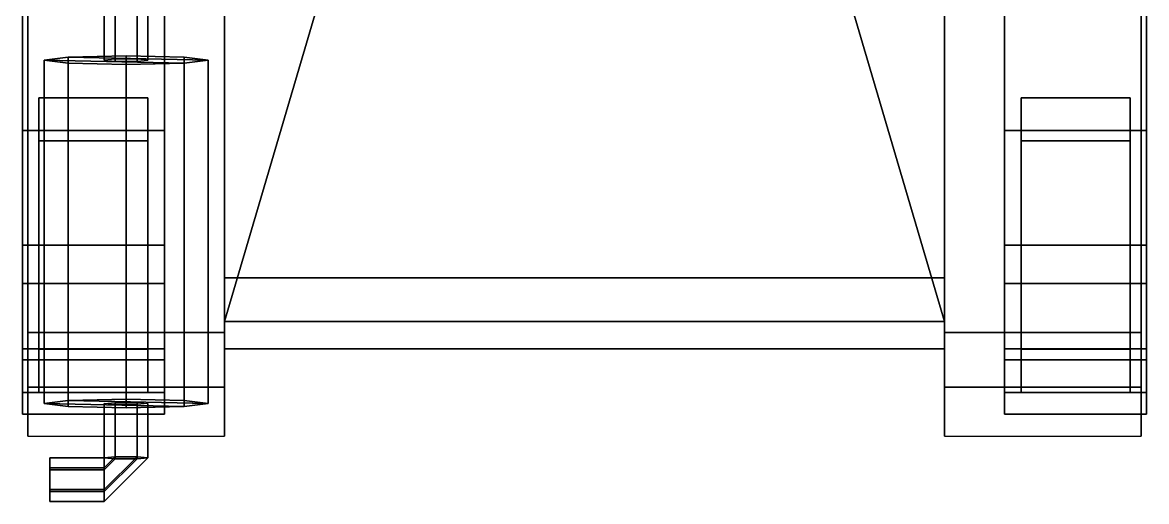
# Model space of a CAD drawing. Header units: millimetres. Extents: x -1 to 3, y -2.2 to 12.
# Drawn here: x -1.03 to 1.03, y -2.24 to -1.362 of the extents above; entities that cross this region are included whole.
import ezdxf

# ---------------------------------------------------------------- set-up
doc = ezdxf.new("R2010")
doc.units = ezdxf.units.MM
for name, color, linetype in [('mudguards', 6, 'Continuous'), ('tracks', 3, 'Continuous'), ('wheels', 2, 'Continuous')]:
    doc.layers.add(name, color=color, linetype=linetype)

msp = doc.modelspace()

# ---------------------------------------------------------------- linework, layer by layer
for points in [[(-0.66, 1.88, 0.55), (-0.66, -1.96, 0.47), (-0.66, -1.96, 0.88), (-0.66, 1.9, 0.88)], [(-0.66, 1.9, 0.88), (-0.66, -1.96, 0.88), (-0.66, -0.46, 1.0593), (-0.66, 0.74, 1.15)], [(0.66, -1.96, 0.88), (0.66, -1.96, 0.47), (0.66, 1.88, 0.55), (0.66, 1.9, 0.88)], [(0.66, -0.46, 1.0593), (0.66, -1.96, 0.88), (0.66, 1.9, 0.88), (0.66, 0.8, 1.15)], [(-0.66, 1.42, 0.36), (-0.66, -1.83, 0.36), (-0.66, -1.96, 0.47), (-0.66, 1.88, 0.55)], [(0.66, -1.96, 0.47), (0.66, -1.83, 0.36), (0.66, 1.42, 0.36), (0.66, 1.88, 0.55)], [(0.66, 1.42, 0.36), (0.66, -1.83, 0.36), (-0.66, -1.83, 0.36), (-0.66, 1.42, 0.36)], [(-0.66, -0.46, 1.0593), (-0.66, -1.91, 1.05), (-0.48, -1.3, 1.37), (-0.48, -0.35, 1.49)], [(0.48, -1.3, 1.37), (0.66, -1.91, 1.05), (0.66, -0.46, 1.0593), (0.48, -0.35, 1.49)], [(-0.66, -0.46, 1.0593), (-0.66, -1.96, 0.88), (-0.66, -1.91, 1.05), (-0.66, -0.46, 1.0593)], [(0.66, -1.91, 1.05), (0.66, -1.96, 0.88), (0.66, -0.46, 1.0593)], [(-0.86, -1.14, 1.1546), (-0.88, -1.14, 1.12), (-0.88, -1.4309, 1.153), (-0.86, -1.4327, 1.1876)], [(-0.88, -1.14, 1.12), (-0.86, -1.14, 1.0854), (-0.86, -1.4291, 1.1184), (-0.88, -1.4309, 1.153)], [(-0.86, -1.14, 1.0854), (-0.82, -1.14, 1.0854), (-0.82, -1.4291, 1.1184), (-0.86, -1.4291, 1.1184)], [(-0.82, -1.14, 1.1546), (-0.86, -1.14, 1.1546), (-0.86, -1.4327, 1.1876), (-0.82, -1.4327, 1.1876)], [(-0.8, -1.14, 1.12), (-0.82, -1.14, 1.1546), (-0.82, -1.4327, 1.1876), (-0.8, -1.4309, 1.153)], [(-0.82, -1.14, 1.0854), (-0.8, -1.14, 1.12), (-0.8, -1.4309, 1.153), (-0.82, -1.4291, 1.1184)], [(-0.48, -1.3, 1.37), (-0.66, -1.91, 1.05), (0.66, -1.91, 1.05), (0.48, -1.3, 1.37)], [(-0.99, -1.4309, 1.153), (-0.9461, -1.4253, 1.0471), (-0.9461, -2.0544, 1.0141), (-0.99, -2.06, 1.12)], [(-0.69, -1.4309, 1.153), (-0.9461, -1.4253, 1.0471), (-0.99, -1.4309, 1.153), (-0.7339, -1.4364, 1.2589)], [(-0.9461, -1.4364, 1.2589), (-0.99, -1.4309, 1.153), (-0.99, -2.06, 1.12), (-0.9461, -2.0656, 1.2259)], [(-0.7339, -1.4364, 1.2589), (-0.99, -1.4309, 1.153), (-0.9461, -1.4364, 1.2589), (-0.84, -1.4387, 1.3028)], [(-0.9461, -1.4253, 1.0471), (-0.84, -1.423, 1.0032), (-0.84, -2.0521, 0.9702), (-0.9461, -2.0544, 1.0141)], [(-0.7339, -1.4253, 1.0471), (-0.84, -1.423, 1.0032), (-0.9461, -1.4253, 1.0471), (-0.69, -1.4309, 1.153)], [(-0.84, -1.4387, 1.3028), (-0.9461, -1.4364, 1.2589), (-0.9461, -2.0656, 1.2259), (-0.84, -2.0679, 1.2698)], [(-0.84, -1.423, 1.0032), (-0.7339, -1.4253, 1.0471), (-0.7339, -2.0544, 1.0141), (-0.84, -2.0521, 0.9702)], [(-0.7339, -1.4364, 1.2589), (-0.84, -1.4387, 1.3028), (-0.84, -2.0679, 1.2698), (-0.7339, -2.0656, 1.2259)], [(-0.7339, -1.4253, 1.0471), (-0.69, -1.4309, 1.153), (-0.69, -2.06, 1.12), (-0.7339, -2.0544, 1.0141)], [(-0.69, -1.4309, 1.153), (-0.7339, -1.4364, 1.2589), (-0.7339, -2.0656, 1.2259), (-0.69, -2.06, 1.12)], [(-0.66, -1.96, 0.47), (-0.66, -1.83, 0.36), (0.66, -1.83, 0.36), (0.66, -1.96, 0.47)], [(-0.66, -1.91, 1.05), (-0.66, -1.96, 0.88), (0.66, -1.96, 0.88), (0.66, -1.91, 1.05)], [(-0.66, -1.96, 0.88), (-0.66, -1.96, 0.47), (0.66, -1.96, 0.47), (0.66, -1.96, 0.88)], [(-0.7339, -2.0656, 1.2259), (-0.99, -2.06, 1.12), (-0.9461, -2.0544, 1.0141), (-0.69, -2.06, 1.12)], [(-0.84, -2.0679, 1.2698), (-0.9461, -2.0656, 1.2259), (-0.99, -2.06, 1.12), (-0.7339, -2.0656, 1.2259)], [(-0.69, -2.06, 1.12), (-0.9461, -2.0544, 1.0141), (-0.84, -2.0521, 0.9702), (-0.7339, -2.0544, 1.0141)], [(-0.88, -2.06, 1.12), (-0.86, -2.0582, 1.0854), (-0.86, -2.158, 1.0802), (-0.88, -2.1599, 1.1148)], [(-0.86, -2.0618, 1.1546), (-0.88, -2.06, 1.12), (-0.88, -2.1599, 1.1148), (-0.86, -2.1617, 1.1494)], [(-0.86, -2.0582, 1.0854), (-0.82, -2.0582, 1.0854), (-0.82, -2.158, 1.0802), (-0.86, -2.158, 1.0802)], [(-0.82, -2.0582, 1.0854), (-0.8, -2.06, 1.12), (-0.8, -2.1599, 1.1148), (-0.82, -2.158, 1.0802)], [(-0.8, -2.06, 1.12), (-0.82, -2.0618, 1.1546), (-0.82, -2.1617, 1.1494), (-0.8, -2.1599, 1.1148)], [(-0.82, -2.0618, 1.1546), (-0.86, -2.0618, 1.1546), (-0.86, -2.1617, 1.1494), (-0.82, -2.1617, 1.1494)], [(-0.88, -2.1816, 1.1483), (-0.88, -2.1599, 1.1148), (-0.98, -2.1599, 1.1148), (-0.98, -2.1816, 1.1483)], [(-0.88, -2.1599, 1.1148), (-0.88, -2.178, 1.0791), (-0.98, -2.178, 1.0791), (-0.98, -2.1599, 1.1148)], [(-0.86, -2.158, 1.0802), (-0.88, -2.178, 1.0791), (-0.88, -2.178, 1.0791), (-0.88, -2.1599, 1.1148)], [(-0.82, -2.158, 1.0802), (-0.8, -2.1599, 1.1148), (-0.88, -2.2398, 1.1106), (-0.88, -2.218, 1.077)], [(-0.86, -2.158, 1.0802), (-0.82, -2.158, 1.0802), (-0.88, -2.218, 1.077), (-0.88, -2.178, 1.0791)], [(-0.86, -2.1617, 1.1494), (-0.88, -2.1599, 1.1148), (-0.88, -2.1599, 1.1148), (-0.88, -2.1816, 1.1483)], [(-0.8, -2.1599, 1.1148), (-0.82, -2.1617, 1.1494), (-0.88, -2.2216, 1.1462), (-0.88, -2.2398, 1.1106)], [(-0.82, -2.1617, 1.1494), (-0.86, -2.1617, 1.1494), (-0.88, -2.1816, 1.1483), (-0.88, -2.2216, 1.1462)], [(-0.88, -2.178, 1.0791), (-0.88, -2.218, 1.077), (-0.98, -2.218, 1.077), (-0.98, -2.178, 1.0791)], [(-0.88, -2.2216, 1.1462), (-0.88, -2.1816, 1.1483), (-0.98, -2.1816, 1.1483), (-0.98, -2.2216, 1.1462)], [(-0.88, -2.218, 1.077), (-0.88, -2.2398, 1.1106), (-0.98, -2.2398, 1.1106), (-0.98, -2.218, 1.077)], [(-0.88, -2.2398, 1.1106), (-0.88, -2.2216, 1.1462), (-0.98, -2.2216, 1.1462), (-0.98, -2.2398, 1.1106)]]:
    msp.add_3dface(points)
at = {"layer": 'mudguards'}
for points in [[(0.66, -0.48, 1.06), (0.66, -1.93, 0.97), (1.02, -1.93, 0.97), (1.02, -0.48, 1.06)], [(1.02, -0.48, 1.06), (1.02, -1.93, 0.97), (1.02, -1.93, 0.93), (1.02, -0.48, 1.02)], [(-1.02, -1.25, 1.01), (-1.02, -1.93, 0.97), (-0.66, -1.93, 0.97), (-0.66, -1.25, 1.01)], [(-1.02, -1.25, 0.97), (-1.02, -1.93, 0.93), (-1.02, -1.93, 0.97), (-1.02, -1.25, 1.01)], [(-1.02, -1.93, 0.97), (-1.02, -2.03, 0.94), (-0.66, -2.03, 0.94), (-0.66, -1.93, 0.97)], [(-1.02, -1.93, 0.93), (-1.02, -2.02, 0.91), (-1.02, -2.03, 0.94), (-1.02, -1.93, 0.97)], [(-0.66, -1.9339, 0.9688), (-0.66, -2.03, 0.94), (-0.66, -1.96, 0.88)], [(0.66, -1.93, 0.97), (0.66, -2.03, 0.94), (1.02, -2.03, 0.94), (1.02, -1.93, 0.97)], [(0.66, -1.96, 0.88), (0.66, -1.96, 0.88), (0.66, -2.03, 0.94), (0.66, -1.9339, 0.9688)], [(1.02, -1.93, 0.97), (1.02, -2.03, 0.94), (1.02, -2.02, 0.91), (1.02, -1.93, 0.93)], [(-0.66, -2.03, 0.94), (-0.66, -2.12, 0.91), (-0.66, -1.96, 0.675), (-0.66, -1.96, 0.88)], [(0.66, -1.96, 0.88), (0.66, -1.96, 0.675), (0.66, -2.12, 0.91), (0.66, -2.03, 0.94)], [(-1.02, -2.02, 0.91), (-1.02, -2.1, 0.88), (-1.02, -2.12, 0.91), (-1.02, -2.03, 0.94)], [(-1.02, -2.03, 0.94), (-1.02, -2.12, 0.91), (-0.66, -2.12, 0.91), (-0.66, -2.03, 0.94)], [(0.66, -2.03, 0.94), (0.66, -2.12, 0.91), (1.02, -2.12, 0.91), (1.02, -2.03, 0.94)], [(1.02, -2.03, 0.94), (1.02, -2.12, 0.91), (1.02, -2.1, 0.88), (1.02, -2.02, 0.91)]]:
    msp.add_3dface(points, dxfattribs=at)
at = {"layer": 'tracks'}
for points in [[(-1.03, -1.14, 0.03), (-1.03, -1.84, 0.27), (-0.77, -1.84, 0.27), (-0.77, -1.14, 0.03)], [(-1.03, -1.14), (-1.03, -1.84, 0.23), (-1.03, -1.84, 0.27), (-1.03, -1.14, 0.03)], [(-0.77, -1.14), (-0.77, -1.84, 0.23), (-1.03, -1.84, 0.23), (-1.03, -1.14)], [(-1.03, -1.56, 0.82), (-1.03, -1.14, 0.82), (-1.03, -1.14, 0.78), (-1.03, -1.56, 0.78)], [(-1.03, -1.56, 0.78), (-1.03, -1.14, 0.78), (-0.77, -1.14, 0.78), (-0.77, -1.56, 0.78)], [(-0.77, -1.56, 0.82), (-0.77, -1.14, 0.82), (-1.03, -1.14, 0.82), (-1.03, -1.56, 0.82)], [(-0.77, -1.84, 0.27), (-0.77, -1.84, 0.23), (-0.77, -1.14), (-0.77, -1.14, 0.03)], [(-0.77, -1.14, 0.78), (-0.77, -1.14, 0.82), (-0.77, -1.56, 0.82), (-0.77, -1.56, 0.78)], [(0.77, -1.56, 0.78), (0.77, -1.14, 0.78), (1.03, -1.14, 0.78), (1.03, -1.56, 0.78)], [(0.77, -1.56, 0.82), (0.77, -1.14, 0.82), (0.77, -1.14, 0.78), (0.77, -1.56, 0.78)], [(1.03, -1.56, 0.82), (1.03, -1.14, 0.82), (0.77, -1.14, 0.82), (0.77, -1.56, 0.82)], [(1.03, -1.14), (1.03, -1.84, 0.23), (0.77, -1.84, 0.23), (0.77, -1.14)], [(0.77, -1.14), (0.77, -1.84, 0.23), (0.77, -1.84, 0.27), (0.77, -1.14, 0.03)], [(0.77, -1.14, 0.03), (0.77, -1.84, 0.27), (1.03, -1.84, 0.27), (1.03, -1.14, 0.03)], [(1.03, -1.14, 0.78), (1.03, -1.14, 0.82), (1.03, -1.56, 0.82), (1.03, -1.56, 0.78)], [(1.03, -1.84, 0.27), (1.03, -1.84, 0.23), (1.03, -1.14), (1.03, -1.14, 0.03)], [(-1.03, -1.77, 0.85), (-1.03, -1.56, 0.82), (-1.03, -1.56, 0.78), (-1.03, -1.77, 0.81)], [(-1.03, -1.77, 0.81), (-1.03, -1.56, 0.78), (-0.77, -1.56, 0.78), (-0.77, -1.77, 0.81)], [(-0.77, -1.77, 0.85), (-0.77, -1.56, 0.82), (-1.03, -1.56, 0.82), (-1.03, -1.77, 0.85)], [(-0.77, -1.56, 0.78), (-0.77, -1.56, 0.82), (-0.77, -1.77, 0.85), (-0.77, -1.77, 0.81)], [(0.77, -1.77, 0.85), (0.77, -1.56, 0.82), (0.77, -1.56, 0.78), (0.77, -1.77, 0.81)], [(0.77, -1.77, 0.81), (0.77, -1.56, 0.78), (1.03, -1.56, 0.78), (1.03, -1.77, 0.81)], [(1.03, -1.77, 0.85), (1.03, -1.56, 0.82), (0.77, -1.56, 0.82), (0.77, -1.77, 0.85)], [(1.03, -1.56, 0.78), (1.03, -1.56, 0.82), (1.03, -1.77, 0.85), (1.03, -1.77, 0.81)], [(-1.03, -1.98, 0.76), (-1.03, -1.77, 0.85), (-1.03, -1.77, 0.81), (-1.03, -1.96, 0.73)], [(-0.77, -1.98, 0.76), (-0.77, -1.77, 0.85), (-1.03, -1.77, 0.85), (-1.03, -1.98, 0.76)], [(-1.03, -1.96, 0.73), (-1.03, -1.77, 0.81), (-0.77, -1.77, 0.81), (-0.77, -1.96, 0.73)], [(-0.77, -1.77, 0.81), (-0.77, -1.77, 0.85), (-0.77, -1.98, 0.76), (-0.77, -1.96, 0.73)], [(0.77, -1.98, 0.76), (0.77, -1.77, 0.85), (0.77, -1.77, 0.81), (0.77, -1.96, 0.73)], [(1.03, -1.98, 0.76), (1.03, -1.77, 0.85), (0.77, -1.77, 0.85), (0.77, -1.98, 0.76)], [(0.77, -1.96, 0.73), (0.77, -1.77, 0.81), (1.03, -1.77, 0.81), (1.03, -1.96, 0.73)], [(1.03, -1.77, 0.81), (1.03, -1.77, 0.85), (1.03, -1.98, 0.76), (1.03, -1.96, 0.73)], [(-0.77, -1.84, 0.23), (-0.77, -1.98, 0.32), (-1.03, -1.98, 0.32), (-1.03, -1.84, 0.23)], [(-1.03, -1.84, 0.23), (-1.03, -1.98, 0.32), (-1.03, -1.96, 0.35), (-1.03, -1.84, 0.27)], [(-1.03, -1.84, 0.27), (-1.03, -1.96, 0.35), (-0.77, -1.96, 0.35), (-0.77, -1.84, 0.27)], [(-0.77, -1.96, 0.35), (-0.77, -1.98, 0.32), (-0.77, -1.84, 0.23), (-0.77, -1.84, 0.27)], [(0.77, -1.84, 0.23), (0.77, -1.98, 0.32), (0.77, -1.96, 0.35), (0.77, -1.84, 0.27)], [(1.03, -1.84, 0.23), (1.03, -1.98, 0.32), (0.77, -1.98, 0.32), (0.77, -1.84, 0.23)], [(0.77, -1.84, 0.27), (0.77, -1.96, 0.35), (1.03, -1.96, 0.35), (1.03, -1.84, 0.27)], [(1.03, -1.96, 0.35), (1.03, -1.98, 0.32), (1.03, -1.84, 0.23), (1.03, -1.84, 0.27)], [(-1.03, -1.98, 0.32), (-1.03, -2.08, 0.54), (-1.03, -2.04, 0.54), (-1.03, -1.96, 0.35)], [(-1.03, -1.96, 0.35), (-1.03, -2.04, 0.54), (-0.77, -2.04, 0.54), (-0.77, -1.96, 0.35)], [(-1.03, -2.08, 0.54), (-1.03, -1.98, 0.76), (-1.03, -1.96, 0.73), (-1.03, -2.04, 0.54)], [(-1.03, -2.04, 0.54), (-1.03, -1.96, 0.73), (-0.77, -1.96, 0.73), (-0.77, -2.04, 0.54)], [(-0.77, -2.04, 0.54), (-0.77, -2.08, 0.54), (-0.77, -1.98, 0.32), (-0.77, -1.96, 0.35)], [(-0.77, -1.96, 0.73), (-0.77, -1.98, 0.76), (-0.77, -2.08, 0.54), (-0.77, -2.04, 0.54)], [(0.77, -2.08, 0.54), (0.77, -1.98, 0.76), (0.77, -1.96, 0.73), (0.77, -2.04, 0.54)], [(0.77, -2.04, 0.54), (0.77, -1.96, 0.73), (1.03, -1.96, 0.73), (1.03, -2.04, 0.54)], [(0.77, -1.98, 0.32), (0.77, -2.08, 0.54), (0.77, -2.04, 0.54), (0.77, -1.96, 0.35)], [(0.77, -1.96, 0.35), (0.77, -2.04, 0.54), (1.03, -2.04, 0.54), (1.03, -1.96, 0.35)], [(1.03, -1.96, 0.73), (1.03, -1.98, 0.76), (1.03, -2.08, 0.54), (1.03, -2.04, 0.54)], [(1.03, -2.04, 0.54), (1.03, -2.08, 0.54), (1.03, -1.98, 0.32), (1.03, -1.96, 0.35)], [(-0.77, -1.98, 0.32), (-0.77, -2.08, 0.54), (-1.03, -2.08, 0.54), (-1.03, -1.98, 0.32)], [(-0.77, -2.08, 0.54), (-0.77, -1.98, 0.76), (-1.03, -1.98, 0.76), (-1.03, -2.08, 0.54)], [(1.03, -2.08, 0.54), (1.03, -1.98, 0.76), (0.77, -1.98, 0.76), (0.77, -2.08, 0.54)], [(1.03, -1.98, 0.32), (1.03, -2.08, 0.54), (0.77, -2.08, 0.54), (0.77, -1.98, 0.32)]]:
    msp.add_3dface(points, dxfattribs=at)
at = {"layer": 'wheels'}
for points in [[(-0.8, -1.5791, 0.7309), (-0.8, -1.5, 0.54), (-1, -1.5, 0.54), (-1, -1.5791, 0.7309)], [(-0.8, -1.5, 0.54), (-0.8, -1.5791, 0.3491), (-1, -1.5791, 0.3491), (-1, -1.5, 0.54)], [(-1, -1.77, 0.81), (-1, -1.5791, 0.7309), (-1, -1.5, 0.54), (-1, -1.9609, 0.7309)], [(-1, -1.9609, 0.7309), (-1, -1.5, 0.54), (-1, -1.5791, 0.3491), (-1, -2.04, 0.54)], [(-0.8, -1.5, 0.54), (-0.8, -1.9609, 0.3491), (-0.8, -1.77, 0.27), (-0.8, -1.5791, 0.3491)], [(-0.8, -1.5791, 0.7309), (-0.8, -2.04, 0.54), (-0.8, -1.9609, 0.3491), (-0.8, -1.5, 0.54)], [(1, -1.5, 0.54), (1, -1.5791, 0.3491), (0.8, -1.5791, 0.3491), (0.8, -1.5, 0.54)], [(0.8, -1.9609, 0.7309), (0.8, -1.5, 0.54), (0.8, -1.5791, 0.3491), (0.8, -2.04, 0.54)], [(0.8, -1.77, 0.81), (0.8, -1.5791, 0.7309), (0.8, -1.5, 0.54), (0.8, -1.9609, 0.7309)], [(1, -1.5791, 0.7309), (1, -1.5, 0.54), (0.8, -1.5, 0.54), (0.8, -1.5791, 0.7309)], [(1, -1.5, 0.54), (1, -1.9609, 0.3491), (1, -1.77, 0.27), (1, -1.5791, 0.3491)], [(1, -1.5791, 0.7309), (1, -2.04, 0.54), (1, -1.9609, 0.3491), (1, -1.5, 0.54)], [(-0.8, -1.77, 0.81), (-0.8, -1.5791, 0.7309), (-1, -1.5791, 0.7309), (-1, -1.77, 0.81)], [(-0.8, -1.5791, 0.3491), (-0.8, -1.77, 0.27), (-1, -1.77, 0.27), (-1, -1.5791, 0.3491)], [(-1, -2.04, 0.54), (-1, -1.5791, 0.3491), (-1, -1.77, 0.27), (-1, -1.9609, 0.3491)], [(-0.8, -1.77, 0.81), (-0.8, -1.9609, 0.7309), (-0.8, -2.04, 0.54), (-0.8, -1.5791, 0.7309)], [(0.8, -2.04, 0.54), (0.8, -1.5791, 0.3491), (0.8, -1.77, 0.27), (0.8, -1.9609, 0.3491)], [(1, -1.5791, 0.3491), (1, -1.77, 0.27), (0.8, -1.77, 0.27), (0.8, -1.5791, 0.3491)], [(1, -1.77, 0.81), (1, -1.5791, 0.7309), (0.8, -1.5791, 0.7309), (0.8, -1.77, 0.81)], [(1, -1.77, 0.81), (1, -1.9609, 0.7309), (1, -2.04, 0.54), (1, -1.5791, 0.7309)], [(-0.8, -1.9609, 0.7309), (-0.8, -1.77, 0.81), (-1, -1.77, 0.81), (-1, -1.9609, 0.7309)], [(-0.8, -1.77, 0.27), (-0.8, -1.9609, 0.3491), (-1, -1.9609, 0.3491), (-1, -1.77, 0.27)], [(1, -1.77, 0.27), (1, -1.9609, 0.3491), (0.8, -1.9609, 0.3491), (0.8, -1.77, 0.27)], [(1, -1.9609, 0.7309), (1, -1.77, 0.81), (0.8, -1.77, 0.81), (0.8, -1.9609, 0.7309)], [(-0.8, -2.04, 0.54), (-0.8, -1.9609, 0.7309), (-1, -1.9609, 0.7309), (-1, -2.04, 0.54)], [(-0.8, -1.9609, 0.3491), (-0.8, -2.04, 0.54), (-1, -2.04, 0.54), (-1, -1.9609, 0.3491)], [(1, -1.9609, 0.3491), (1, -2.04, 0.54), (0.8, -2.04, 0.54), (0.8, -1.9609, 0.3491)], [(1, -2.04, 0.54), (1, -1.9609, 0.7309), (0.8, -1.9609, 0.7309), (0.8, -2.04, 0.54)]]:
    msp.add_3dface(points, dxfattribs=at)

doc.saveas('drawing.dxf')
